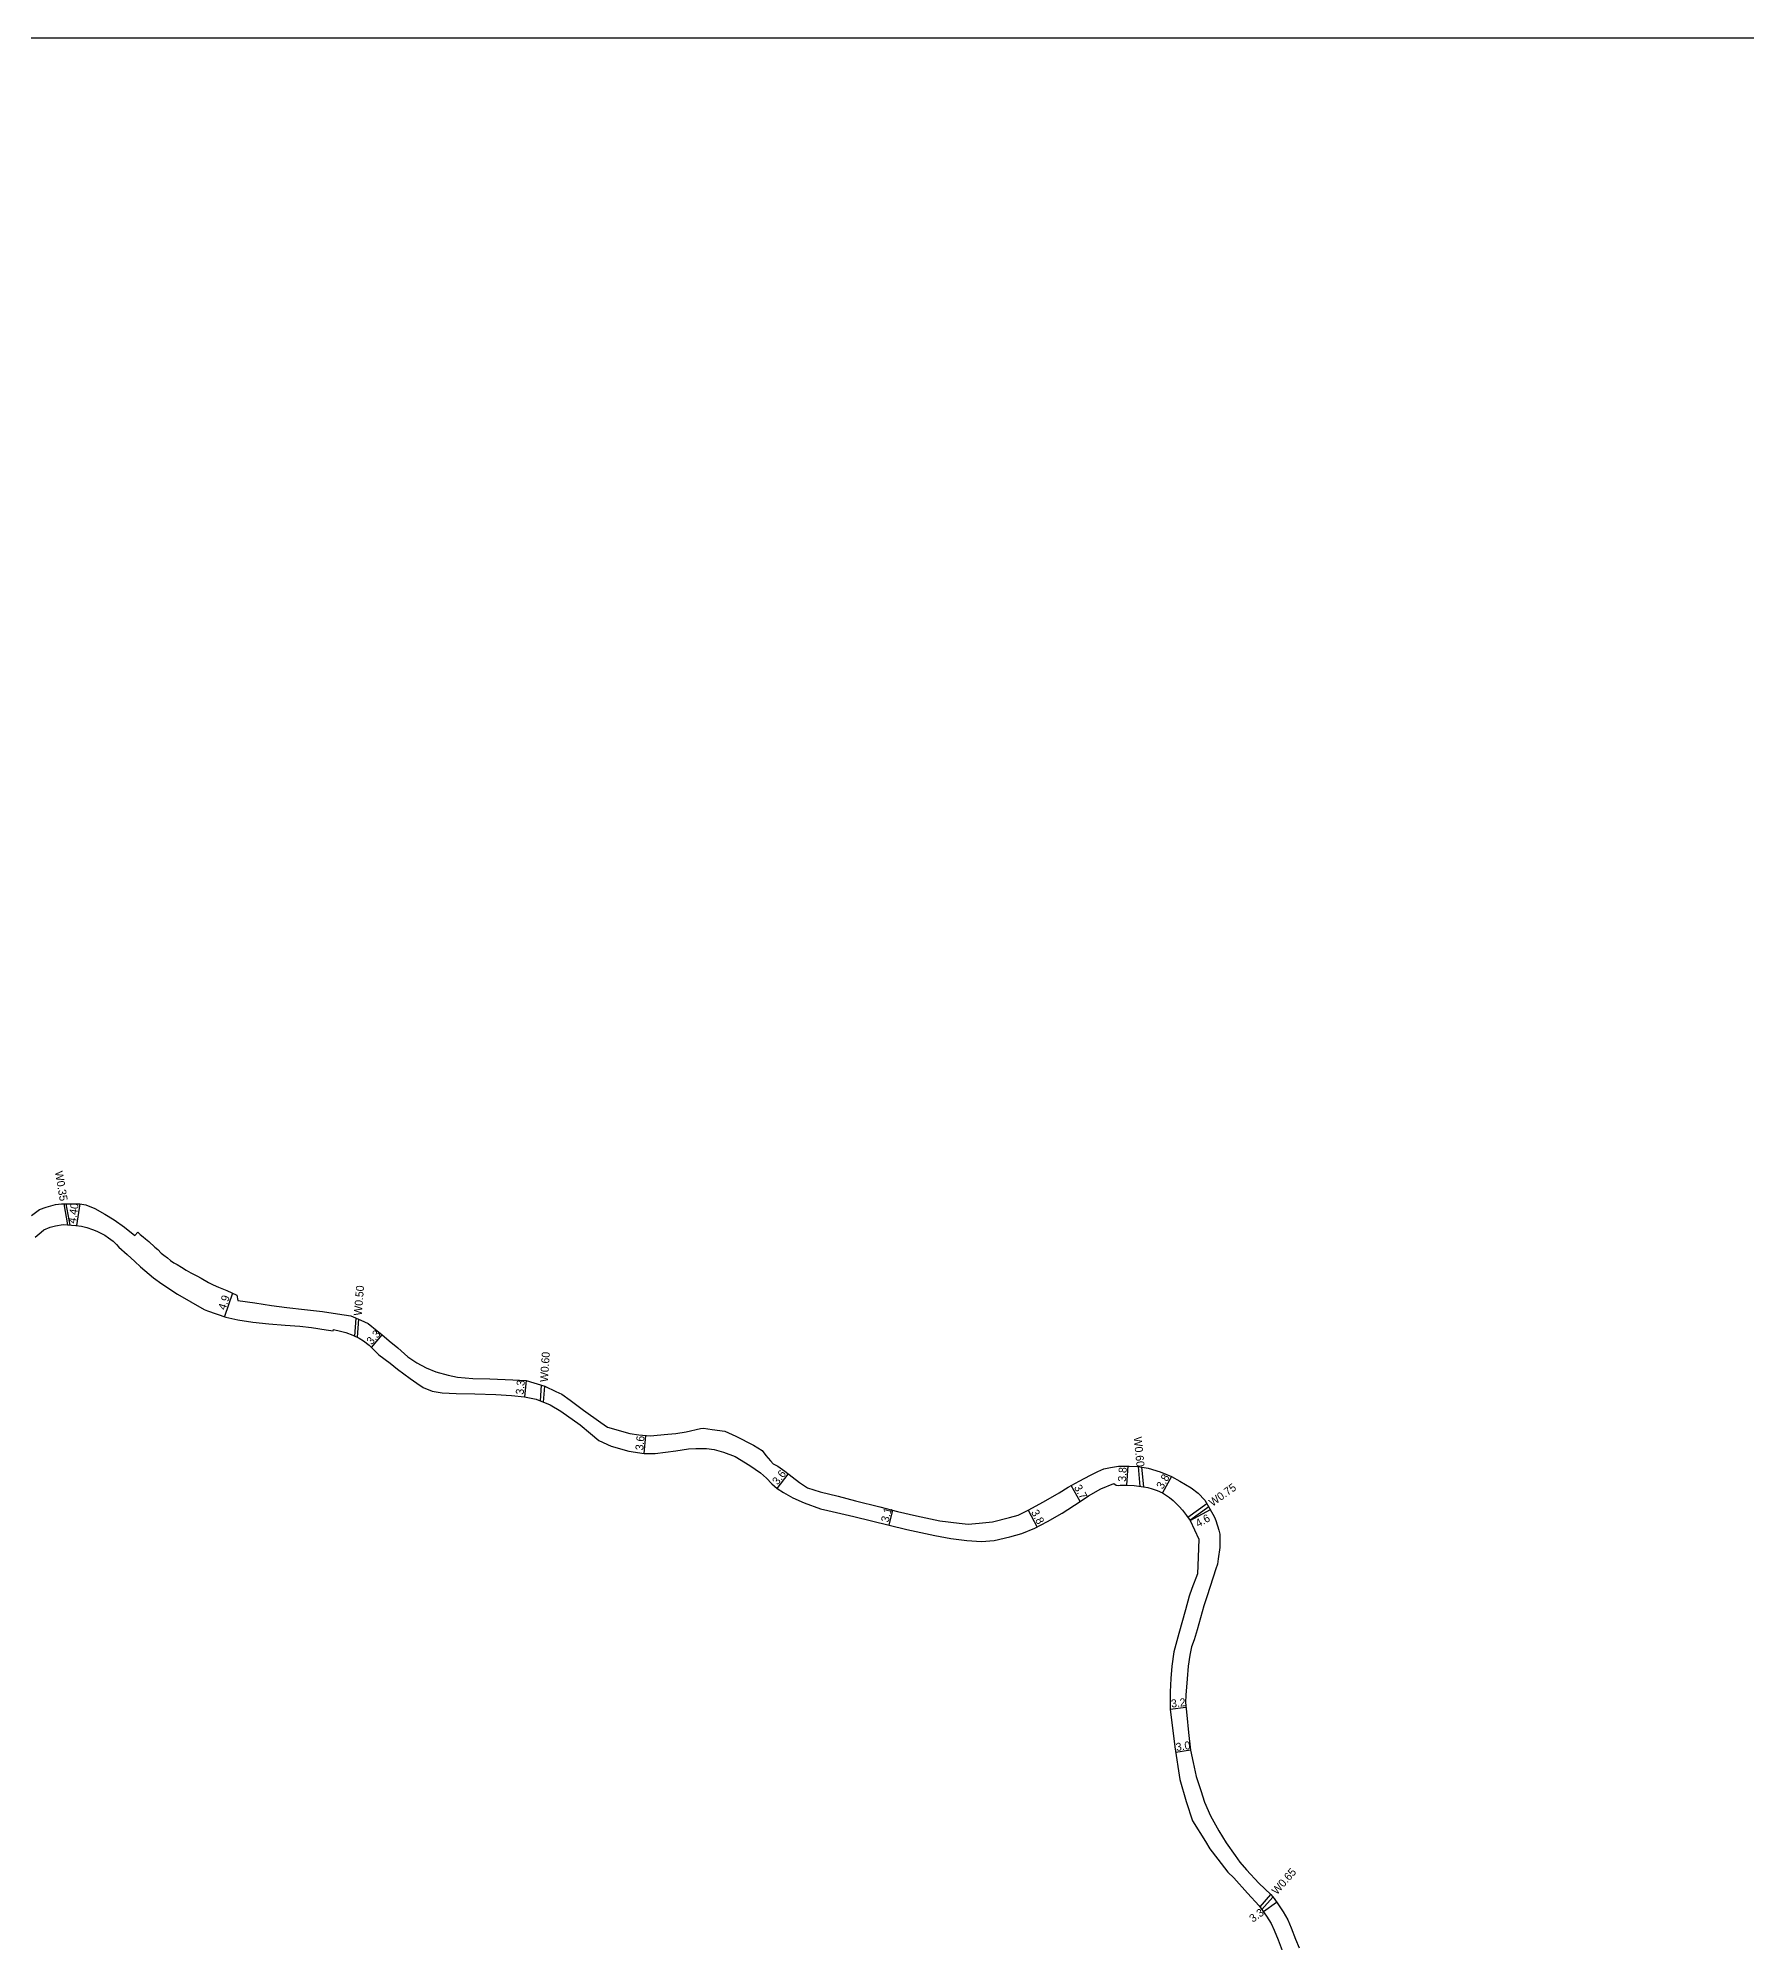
# Model space of a CAD drawing. Header units: metres. Extents: x 0 to 2400, y -93000 to -90000.
# Drawn here: x 1716.6 to 2058.3, y -90980.9 to -90600 of the extents above; entities that cross this region are included whole.
import ezdxf

# ---------------------------------------------------------------- set-up
doc = ezdxf.new("R2010")
doc.units = ezdxf.units.M
doc.header["$LTSCALE"] = 2.5
for name, color, linetype in [('側溝・桝', 7, 'Continuous'), ('図郭', 7, 'Continuous'), ('幅員', 7, 'Continuous'), ('道路', 7, 'Continuous')]:
    doc.layers.add(name, color=color, linetype=linetype)
doc.styles.get("Standard").update_dxf_attribs({"font": ''})
doc.styles.get('Standard').set_extended_font_data('@MS PGothic')

msp = doc.modelspace()

# ---------------------------------------------------------------- linework, layer by layer
at = {"layer": '側溝・桝', "ltscale": 0.5, "elevation": 7.6, "flags": 128}
for points in [[(1722.51, -90837.34), (1721.77, -90833.1)], [(1722.13, -90833.1), (1722.87, -90837.36)], [(1817, -90872.53), (1817.24, -90869.4)], [(1817.8, -90869.6), (1817.58, -90872.77)], [(1936.95, -90889.63), (1936.59, -90885.68)], [(1937.2, -90885.79), (1937.59, -90889.71)], [(1946.47, -90895.8), (1950.28, -90893.07)], [(1950.66, -90893.7), (1946.89, -90896.43)], [(1960.92, -90973.72), (1963.07, -90971.26)], [(1963.46, -90971.75), (1961.3, -90974.26)]]:
    msp.add_lwpolyline(points, dxfattribs=at)
at = {"layer": '側溝・桝', "ltscale": 0.5, "flags": 128}
for points in [[(1779.87, -90859.56), (1780.14, -90855.99)], [(1780.66, -90856.21), (1780.36, -90859.81)]]:
    msp.add_lwpolyline(points, dxfattribs=at)
at = {"layer": '図郭'}
msp.add_lwpolyline([(1600, -91200), (2400, -91200), (2400, -90600), (1600, -90600)], close=True, dxfattribs=at)
at = {"layer": '幅員', "flags": 128}
for points in [[(1724.93, -90833.12), (1724.26, -90837.47)], [(1755.44, -90850.99), (1753.86, -90855.67)], [(1783.23, -90861.88), (1785.38, -90859.35)], [(1814.16, -90868.45), (1813.85, -90871.7)], [(1837.76, -90883.03), (1838.11, -90879.44)], [(1864.33, -90890.03), (1866.56, -90887.15)], [(1934.3, -90889.37), (1934.54, -90885.54)], [(1924.95, -90892.66), (1923.17, -90889.46)], [(1943.24, -90887.67), (1941.4, -90890.94)], [(1886.75, -90897.39), (1887.51, -90894.39)], [(1914.56, -90894.37), (1916.37, -90897.75)], [(1946.92, -90896.48), (1950.98, -90894.24)], [(1942.93, -90934.16), (1946.1, -90933.81)], [(1946.98, -90942.4), (1944.06, -90942.84)], [(1961.59, -90974.67), (1964.23, -90972.77)]]:
    msp.add_lwpolyline(points, dxfattribs=at)
at = {"layer": '道路', "ltscale": 0.5}
for points in [[(1715.21, -90835.47), (1716.86, -90834.23), (1718.14, -90833.82), (1720.03, -90833.25), (1721.23, -90833.1), (1723.11, -90833.09), (1724.93, -90833.12), (1726.12, -90833.35), (1727.87, -90834.04), (1729.92, -90835.18), (1731.77, -90836.33), (1733.83, -90837.81), (1735.92, -90839.43), (1736.51, -90838.82), (1736.98, -90839.24), (1737.57, -90839.74), (1738.04, -90840.12), (1738.73, -90840.68), (1739.9, -90841.78), (1740.49, -90842.28), (1741.19, -90842.97), (1741.7, -90843.37), (1742.45, -90843.94), (1743.06, -90844.43), (1743.73, -90844.91), (1744.34, -90845.26), (1745.24, -90845.82), (1746.14, -90846.36), (1747.13, -90846.92), (1748.27, -90847.55), (1749.14, -90848.02), (1750.64, -90848.86), (1751.57, -90849.34), (1752.61, -90849.77), (1754.27, -90850.47), (1756.31, -90851.38), (1756.53, -90852.48), (1759.89, -90852.93), (1763.25, -90853.44), (1766.31, -90853.85), (1769.81, -90854.23), (1773.4, -90854.65), (1776.42, -90855.12), (1779.08, -90855.54), (1781.1, -90856.39), (1782.57, -90857.02), (1784.36, -90858.55), (1785.3, -90859.28), (1786.73, -90860.49), (1788.48, -90861.94), (1790.5, -90863.73), (1792.27, -90864.92), (1794.18, -90865.9), (1796.11, -90866.71), (1798.56, -90867.38), (1800.4, -90867.76), (1803.51, -90868.04), (1806.87, -90868.1), (1811.49, -90868.32), (1814.16, -90868.45), (1817.92, -90869.6), (1820.07, -90870.66), (1821.27, -90871.21), (1822.98, -90872.39), (1825.65, -90874.37), (1829.11, -90876.86), (1830.41, -90877.77), (1834.89, -90879.07), (1836.69, -90879.3), (1838.95, -90879.52), (1842.5, -90879.19), (1844.08, -90879.04), (1846.14, -90878.73), (1849.04, -90878.03), (1849.6, -90877.97), (1851.38, -90878.24), (1853.88, -90878.59), (1856.08, -90879.58), (1859.63, -90881.38), (1861.38, -90882.47), (1862.09, -90883.44), (1863.02, -90884.52), (1863.55, -90885.09), (1864.47, -90885.6), (1865.86, -90886.61), (1868.8, -90888.88), (1870.41, -90889.91), (1872.97, -90890.69), (1876.58, -90891.6), (1880.04, -90892.51), (1884.9, -90893.73), (1888.4, -90894.62), (1892.2, -90895.51), (1896.86, -90896.52), (1900.78, -90896.99), (1902.54, -90897.17), (1904.72, -90896.95), (1907.43, -90896.74), (1910.79, -90895.88), (1912.53, -90895.39), (1914.56, -90894.37), (1917.58, -90892.73), (1920.77, -90890.9), (1922.54, -90889.8), (1924.77, -90888.57), (1927, -90887.38), (1928.45, -90886.64), (1929.65, -90886.12), (1931.02, -90885.84), (1932.59, -90885.61), (1934.72, -90885.55), (1936.49, -90885.66), (1938.53, -90886.01), (1940.97, -90886.7), (1943.24, -90887.67), (1944.9, -90888.55), (1947.15, -90889.94), (1948.52, -90890.95), (1949.85, -90892.36), (1950.9, -90894.1), (1951.81, -90895.76), (1952.05, -90896.42), (1952.66, -90898.37), (1952.86, -90899.19), (1952.86, -90900.51), (1952.87, -90901.83), (1952.56, -90904.12), (1952.42, -90905.18), (1952.07, -90906.14), (1950.31, -90911.49), (1949.69, -90913.49), (1948.31, -90918.29), (1947.76, -90920.28), (1947.21, -90921.69), (1946.9, -90923.35), (1946.51, -90925.55), (1946.35, -90928.13), (1946.08, -90931.36), (1945.99, -90932.83), (1946.27, -90935.39), (1946.61, -90938.85), (1946.98, -90942.4), (1947.53, -90944.82), (1948.17, -90947.66), (1949.06, -90950.46), (1949.82, -90952.8), (1950.98, -90955.52), (1952.67, -90958.54), (1954.14, -90960.9), (1955.94, -90963.47), (1956.89, -90964.75), (1958.23, -90966.32), (1960.69, -90968.98)], [(1958.38, -90970.96), (1960.76, -90973.48), (1962.22, -90975.59), (1963.16, -90977.06), (1963.75, -90978.36), (1964.57, -90980.3), (1965.72, -90983.53)], [(1960.69, -90968.98), (1963.07, -90971.26), (1963.72, -90972.06), (1964.64, -90973.33), (1965.51, -90974.71), (1966.45, -90976.31), (1967.17, -90977.9), (1968, -90980.14), (1968.71, -90981.92)]]:
    msp.add_lwpolyline(points, dxfattribs=at)
at = {"layer": '道路', "ltscale": 0.5, "elevation": 7.6}
msp.add_lwpolyline([(1715.95, -90839.79), (1717.15, -90838.8), (1717.73, -90838.35), (1718.96, -90837.8), (1720.02, -90837.55), (1721.55, -90837.27), (1724.09, -90837.44), (1725.23, -90837.62), (1726.32, -90837.87), (1727.45, -90838.25), (1728.27, -90838.56), (1729.12, -90838.96), (1729.89, -90839.41), (1730.62, -90839.91), (1731.55, -90840.61), (1732.23, -90841.23), (1732.73, -90841.78), (1734.4, -90843.25), (1735.93, -90844.63), (1737.06, -90845.73), (1739.6, -90847.95), (1741.3, -90849.15), (1744.44, -90851.18), (1749.74, -90854.22), (1750.42, -90854.51), (1754.12, -90855.76), (1756.5, -90856.29), (1759.51, -90856.76), (1762.7, -90857.09), (1765.96, -90857.38), (1768.88, -90857.59), (1771.21, -90857.82), (1774.19, -90858.31), (1775.54, -90858.55), (1775.6, -90858.27), (1777.02, -90858.58), (1778.1, -90858.86), (1779.52, -90859.38), (1780.74, -90860), (1781.66, -90860.55), (1782.75, -90861.39), (1783.23, -90861.88), (1784.01, -90862.63), (1784.71, -90863.31), (1786.94, -90864.97), (1788.45, -90866.18), (1790.93, -90868.07), (1792.28, -90869.01), (1793.59, -90869.83), (1795.33, -90870.56), (1797.38, -90870.94), (1800.14, -90871.03), (1803.87, -90871.1), (1808.06, -90871.22), (1811.25, -90871.42), (1813.85, -90871.7), (1816.17, -90872.19), (1818.93, -90873.32), (1821.08, -90874.59), (1824.93, -90877.35), (1826.99, -90879.02), (1828.7, -90880.44), (1831.13, -90881.59), (1834.69, -90882.58), (1837.76, -90883.03), (1839.95, -90883.06), (1844.12, -90882.54), (1846.64, -90882.14), (1848.12, -90882.07), (1850.23, -90882.07), (1851.74, -90882.22), (1853.64, -90882.77), (1855.98, -90883.68), (1858.89, -90885.45), (1860.99, -90886.9), (1862.2, -90887.97), (1863.28, -90889.11), (1864.33, -90890.03), (1865.62, -90890.84), (1867.49, -90891.89), (1869.78, -90892.93), (1873.01, -90894.12), (1874.5, -90894.48), (1879.66, -90895.64), (1890.27, -90898.26), (1895.85, -90899.48), (1899.09, -90900.03), (1902.26, -90900.43), (1905.19, -90900.65), (1907.73, -90900.46), (1910.91, -90899.69), (1913.31, -90899.04), (1915.88, -90898.01), (1918.43, -90896.64), (1921.36, -90895), (1924.95, -90892.66), (1926.61, -90891.52), (1929.06, -90890.11), (1931.68, -90889.05), (1932.16, -90889.36), (1932.56, -90889.43), (1932.94, -90889.4), (1934.3, -90889.37), (1935.77, -90889.47), (1937.63, -90889.72), (1938.47, -90889.88), (1939.36, -90890.11), (1940.37, -90890.47), (1941.4, -90890.94), (1942.81, -90891.84), (1943.55, -90892.47), (1944.76, -90893.63), (1945.43, -90894.41), (1946.22, -90895.43), (1946.92, -90896.48), (1948.69, -90900.19), (1948.57, -90903.78), (1948.4, -90907.11), (1947.29, -90910.06), (1946.74, -90911.6), (1945.98, -90914.29), (1944.66, -90919.03), (1943.7, -90922.7), (1943.25, -90925.6), (1943.06, -90928.06), (1942.92, -90930.72), (1942.93, -90934.16), (1943.89, -90941.71), (1944.88, -90948.27), (1946.11, -90952.63), (1947.43, -90956.51), (1949.98, -90960.67), (1950.87, -90962.13), (1952.47, -90964.16), (1954.5, -90966.75), (1955.65, -90967.93), (1958.38, -90970.96)], dxfattribs=at)

# ---------------------------------------------------------------- texts
at = {"layer": '側溝・桝'}
for s, rotation, p in [('W0.35', 279.8188, (1719.89, -90826.71)), ('W0.50', 85.3407, (1781.27, -90855.54)), ('W0.60', 86.0634, (1818.49, -90868.81)), ('W0.60', 275.5769, (1935.65, -90879.78)), ('W0.75', 35.6114, (1951.41, -90893.72)), ('W0.65', 48.8029, (1964.3, -90971.4))]:
    msp.add_text(s, height=1.6, rotation=rotation, dxfattribs=at).set_placement(p)
at = {"layer": '幅員'}
for s, rotation, p in [('4.40', 81.3258, (1724.06, -90837.13)), ('4.9', 71.3384, (1754, -90854.48)), ('3.3', 49.6907, (1783.29, -90861.43)), ('3.3', 84.6983, (1813.64, -90871.33)), ('3.6', 84.4287, (1837.56, -90882.48)), ('3.6', 52.3319, (1864.47, -90889.45)), ('3.8', 86.426, (1934.09, -90888.73)), ('3.8', 60.6103, (1941.47, -90890.3)), ('3.7', 299.0944, (1923.66, -90889.83)), ('3.1', 75.7033, (1886.61, -90896.92)), ('3.8', 298.2449, (1915.08, -90894.81)), ('4.6', 28.8289, (1948.55, -90897.87)), ('3.2', 6.2652, (1943.21, -90933.87)), ('3.0', 8.5139, (1944.2, -90942.57)), ('3.3', 35.7686, (1959.49, -90976.9))]:
    msp.add_text(s, height=1.6, rotation=rotation, dxfattribs=at).set_placement(p)

doc.saveas('drawing.dxf')
